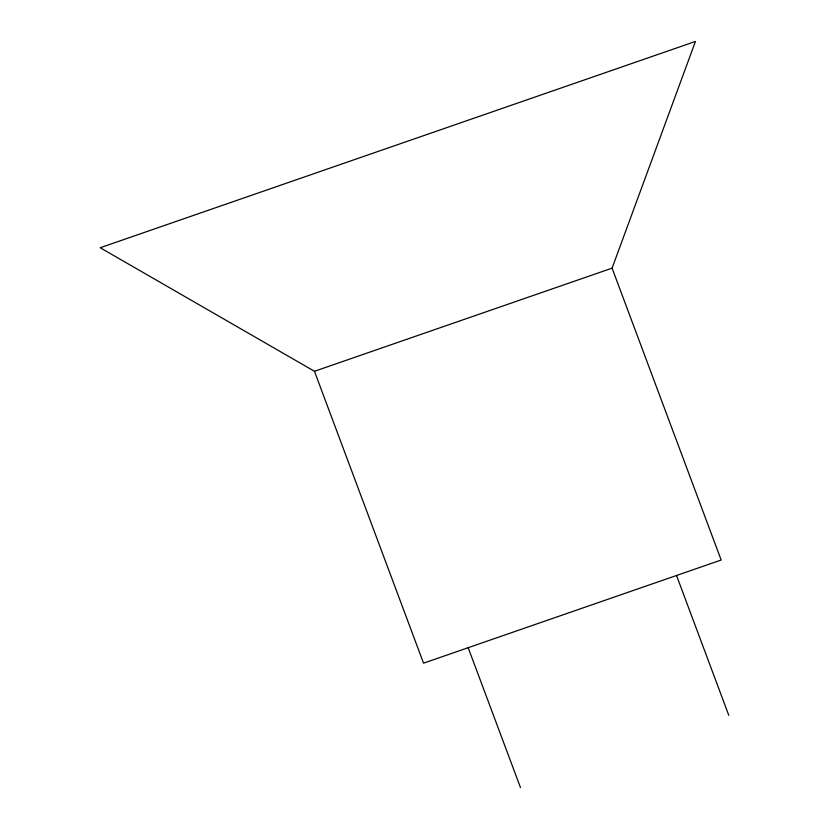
<?xml version="1.0" encoding="UTF-8"?>
<svg xmlns="http://www.w3.org/2000/svg" width="829" height="829" viewBox="0 0 829 829"><rect width="100%" height="100%" fill="white"/><g stroke="black" fill="none" stroke-linecap="round" stroke-linejoin="round"><path stroke-width="1.24" d="M612.082 268.15L695.438 41.45L100.205 247.736L314.471 371.288L423.546 663.169L721.168 560.021L612.082 268.15L314.471 371.288M676.526 575.492L728.795 715.354M468.188 647.698L520.467 787.55"/></g></svg>
